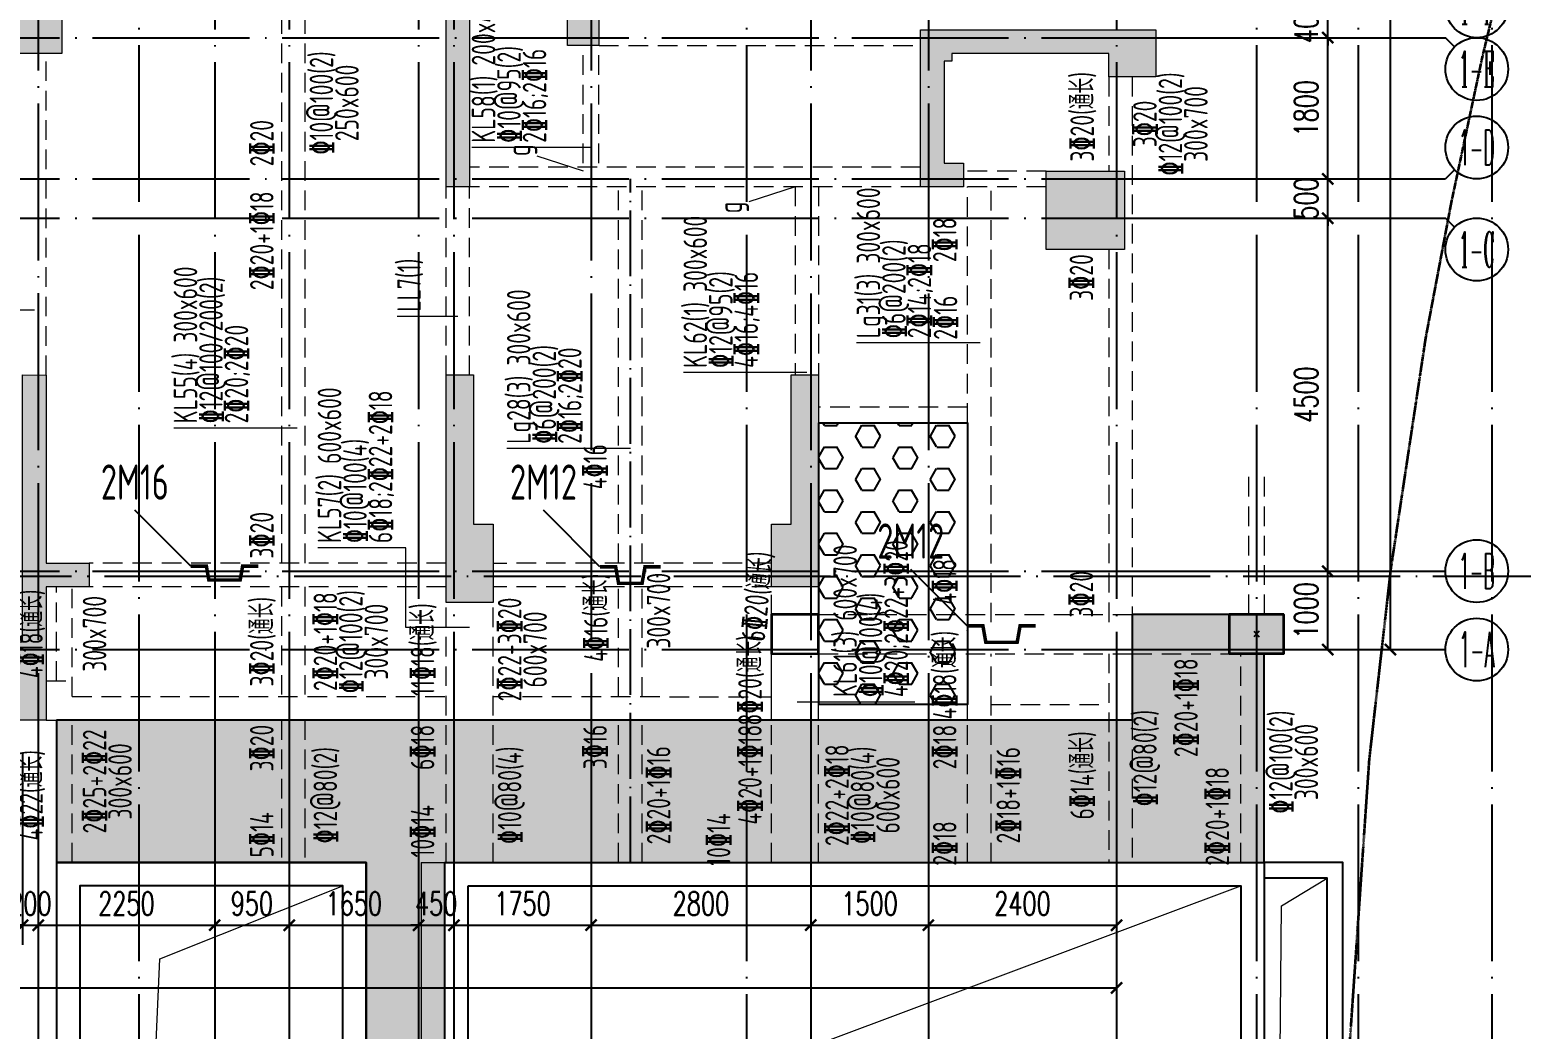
# Model space of a CAD drawing. Header units: millimetres. Extents: x 1089227 to 13101469, y 618865 to 10240562.
# Drawn here: x 3881535 to 3900551, y 4916136 to 4928875 of the extents above; entities that cross this region are included whole.
import ezdxf
from ezdxf.enums import TextEntityAlignment as Align

# ---------------------------------------------------------------- set-up
doc = ezdxf.new("R2010")
doc.units = ezdxf.units.MM
doc.header["$LTSCALE"] = 1000
doc.header["$PDMODE"] = 3
doc.header["$PDSIZE"] = 200
for name, pattern in [('A09-G-CTRL-用地红线+建筑退线_设计区$0$Controlline1', [12.8, 8, -1.6, 1.6, -1.6]), ('DOTE', [2.42, 2, -0.2, 0.02, -0.2]), ('GB_DASHDOT3', [1.0675, 0.84, -0.105, 0.0175, -0.105]), ('HIDDEN', [0.375, 0.25, -0.125])]:
    doc.linetypes.add(name, pattern=pattern)
doc.layers.get('0').update_dxf_attribs({"linetype": 'CONTINUOUS'})
doc.layers.get('Defpoints').update_dxf_attribs({"linetype": 'CONTINUOUS'})
for name, color, linetype in [('.', 3, 'CONTINUOUS'), ('AXIS', 3, 'CONTINUOUS'), ('AXIS_TEXT', 7, 'CONTINUOUS'), ('BEAM_REIN_LABEL_X', 7, 'CONTINUOUS'), ('BEAM_REIN_X', 1, 'CONTINUOUS'), ('C-H', 8, 'CONTINUOUS'), ('DOTE', 1, 'DOTE'), ('S-GRID-DE', 11, 'GB_DASHDOT3'), ('WALL-POOL', 31, 'CONTINUOUS'), ('单形心', 4, 'CONTINUOUS'), ('降板范围', 7, 'CONTINUOUS')]:
    doc.layers.add(name, color=color, linetype=linetype)
for name, color, linetype, lineweight in [('A09-G-CTRL-用地红线+建筑退线_设计区$0$Z-REDL-CTRL(建筑控制线)', 40, 'CONTINUOUS', 35), ('S-BEAM-DASH', 4, 'HIDDEN', 0), ('S-COLU', 30, 'CONTINUOUS', 0), ('S-HOLE', 11, 'CONTINUOUS', 0), ('S-WALL', 31, 'CONTINUOUS', 0), ('梁原位标注', 7, 'CONTINUOUS', 18), ('梁名称编号', 2, 'CONTINUOUS', 18), ('梁标注引线', 2, 'CONTINUOUS', 18), ('梁集中标注', 2, 'CONTINUOUS', 18)]:
    doc.layers.add(name, color=color, linetype=linetype, lineweight=lineweight)
doc.styles.add('_TCH_AXIS', font='COMPLEX', dxfattribs={"bigfont": 'AllInOneBig.shx'})
doc.styles.add('_TCH_DIM_T3', font='SIMPLEX', dxfattribs={"width": 0.705882, "bigfont": 'AllInOneBig.shx'})
doc.styles.add('COMPLEX', font='COMPLEX', dxfattribs={"bigfont": 'AllInOneBig.shx'})
doc.styles.add('Style 1', font='yjkeng.shx', dxfattribs={"width": 0.7, "height": 300, "bigfont": 'yjkchn.shx'})
doc.styles.add('TSSD_Label', font='Tssdeng.shx', dxfattribs={"width": 0.7, "bigfont": 'hztxt.shx'})
doc.dimstyles.new('_TCH_ARCH&&100', dxfattribs={"dimtxt": 297.5, "dimasz": 100, "dimexe": 250, "dimexo": 300, "dimgap": 126.25, "dimtad": 1, "dimdec": 0, "dimzin": 0, "dimdsep": 46, "dimtxsty": '_TCH_DIM_T3', "dimblk": 'ARCHTICK', "dimcen": 0.09, "dimclrt": 7, "dimazin": 2, "dimtfac": 1, "dimtdec": 0, "dimtix": 1, "dimtmove": 2, "dimatfit": 3, "dimfxl": 0, "dimtolj": 1, "dimtzin": 0, "dimarcsym": 0})

# ---------------------------------------------------------------- blocks, each defined once
blk = doc.blocks.new('0323最综用地红线')
at = {"layer": 'A09-G-CTRL-用地红线+建筑退线_设计区$0$Z-REDL-CTRL(建筑控制线)', "linetype": 'A09-G-CTRL-用地红线+建筑退线_设计区$0$Controlline1', "ltscale": 0.0005, "flags": 128}
blk.add_lwpolyline([(8299567, 3686108), (8326626, 3675265), (8336400, 3687495), (8338983, 3690878), (8341712, 3688883), (8341724, 3688834), (8348492, 3681996), (8336495, 3657264), (8335815, 3655857), (8334921, 3653765), (8334408, 3652495), (8333554, 3650188), (8332762, 3647815), (8332296, 3646270), (8331866, 3644682), (8331460, 3643007), (8331063, 3641145), (8330737, 3639422), (8330293, 3636480), (8330017, 3634043), (8329761, 3630317), (8329732, 3627942), (8329763, 3625708), (8329928, 3622644), (8330113, 3620704), (8330325, 3618642), (8330653, 3615645), (8331572, 3606971), (8333151, 3600656), (8334420, 3595620), (8335099, 3592902), (8332162, 3588340), (8329462, 3587873), (8325135, 3587049), (8322510, 3586515), (8319525, 3585891), (8317926, 3585544), (8316578, 3585249), (8315535, 3585011), (8313300, 3584499), (8310791, 3583894), (8309251, 3583537), (8305740, 3582637), (8303918, 3582156), (8302104, 3581668), (8299703, 3581012), (8297227, 3580315), (8295056, 3579682), (8292998, 3579074), (8290643, 3578358), (8288572, 3577710), (8287591, 3577398), (8286161, 3576940), (8284503, 3576401), (8282624, 3575767), (8281086, 3575247), (8278146, 3574222), (8273894, 3572680), (8272471, 3572149), (8271089, 3571640), (8267888, 3570407), (8264331, 3569000), (8260702, 3567515), (8258549, 3566609), (8254947, 3565066), (8252185, 3563832), (8250834, 3563232), (8249176, 3562470), (8247994, 3561930), (8245505, 3560754), (8242980, 3559544), (8239801, 3558013), (8237959, 3557076), (8235838, 3555996), (8233384, 3554698), (8228450, 3552051), (8226178, 3550787), (8222141, 3548504), (8215629, 3544667), (8213710, 3543497), (8193657, 3531175), (8180322, 3522990), (8166408, 3514440), (8156991, 3508658), (8151138, 3505062), (8142685, 3507267), (8121171, 3545747), (8120724, 3546549), (8120233, 3547383), (8119272, 3548967), (8118108, 3550752), (8117067, 3552244), (8115806, 3553970), (8115672, 3554140), (8146431, 3575790), (8162146, 3587599), (8162295, 3588125), (8199863, 3615253), (8204215, 3618404), (8231584, 3638167), (8260590, 3655826), (8295376, 3680010)], close=True, dxfattribs=at)
blk = doc.blocks.new('_ArchTick')
at = {"color": 0, "linetype": 'ByBlock', "const_width": 0.3}
blk.add_lwpolyline([(-0.71, -0.71), (0.71, 0.71)], dxfattribs=at)
blk = doc.blocks.new('*D294')
at = {"layer": 'AXIS', "color": 0, "lineweight": -2, "transparency": 16777216}
for p, q in [((-7567, 132263), (-5041, 132263)), ((-5291, 95763), (-5291, 132263)), ((-7567, 95763), (-5041, 95763))]:
    blk.add_line(p, q, dxfattribs=at)
at = {"layer": 'Defpoints', "color": 0, "transparency": 16777216}
for p in [(-7867, 132263), (-5291, 132263), (-7867, 95763)]:
    blk.add_point(p, dxfattribs=at)
at = {"layer": 'AXIS', "color": 0, "lineweight": -2, "transparency": 16777216, "xscale": 100, "yscale": 100, "zscale": 100}
for p, rotation in [((-5291, 132263), 90), ((-5291, 95763), 270)]:
    blk.add_blockref('_ArchTick', p, dxfattribs=dict(at, rotation=rotation))
at = {"layer": 'AXIS', "color": 7, "transparency": 16777216, "insert": (-5566, 114013), "char_height": 297.5, "attachment_point": 5, "rotation": 90, "style": '_TCH_DIM_T3'}
blk.add_mtext('\\A1;36500', dxfattribs=at)
blk = doc.blocks.new('*D295')
at = {"layer": 'AXIS', "color": 0, "lineweight": -2, "transparency": 16777216}
for p, q in [((-7567, 96763), (-5841, 96763)), ((-6091, 95763), (-6091, 96763)), ((-7567, 95763), (-5841, 95763))]:
    blk.add_line(p, q, dxfattribs=at)
at = {"layer": 'Defpoints', "color": 0, "transparency": 16777216}
for p in [(-7867, 96763), (-6091, 96763), (-7867, 95763)]:
    blk.add_point(p, dxfattribs=at)
at = {"layer": 'AXIS', "color": 0, "lineweight": -2, "transparency": 16777216, "xscale": 100, "yscale": 100, "zscale": 100}
for p, rotation in [((-6091, 96763), 90), ((-6091, 95763), 270)]:
    blk.add_blockref('_ArchTick', p, dxfattribs=dict(at, rotation=rotation))
at = {"layer": 'AXIS', "color": 7, "transparency": 16777216, "insert": (-6366, 96263), "char_height": 297.5, "attachment_point": 5, "rotation": 90, "style": '_TCH_DIM_T3'}
blk.add_mtext('\\A1;1000', dxfattribs=at)
blk = doc.blocks.new('*D296')
at = {"layer": 'AXIS', "color": 0, "lineweight": -2, "transparency": 16777216}
for p, q in [((-7567, 101263), (-5841, 101263)), ((-6091, 96763), (-6091, 101263)), ((-7567, 96763), (-5841, 96763))]:
    blk.add_line(p, q, dxfattribs=at)
at = {"layer": 'Defpoints', "color": 0, "transparency": 16777216}
for p in [(-7867, 101263), (-6091, 101263), (-7867, 96763)]:
    blk.add_point(p, dxfattribs=at)
at = {"layer": 'AXIS', "color": 0, "lineweight": -2, "transparency": 16777216, "xscale": 100, "yscale": 100, "zscale": 100}
for p, rotation in [((-6091, 101263), 90), ((-6091, 96763), 270)]:
    blk.add_blockref('_ArchTick', p, dxfattribs=dict(at, rotation=rotation))
at = {"layer": 'AXIS', "color": 7, "transparency": 16777216, "insert": (-6366, 99013), "char_height": 297.5, "attachment_point": 5, "rotation": 90, "style": '_TCH_DIM_T3'}
blk.add_mtext('\\A1;4500', dxfattribs=at)
blk = doc.blocks.new('*D297')
at = {"layer": 'AXIS', "color": 0, "lineweight": -2, "transparency": 16777216}
for p, q in [((-7567, 101763), (-5841, 101763)), ((-6091, 101763), (-6091, 101863)), ((-6091, 101263), (-6091, 101763)), ((-7567, 101263), (-5841, 101263)), ((-6091, 101263), (-6091, 101163))]:
    blk.add_line(p, q, dxfattribs=at)
at = {"layer": 'Defpoints', "color": 0, "transparency": 16777216}
for p in [(-7867, 101763), (-6091, 101763), (-7867, 101263)]:
    blk.add_point(p, dxfattribs=at)
at = {"layer": 'AXIS', "color": 0, "lineweight": -2, "transparency": 16777216, "xscale": 100, "yscale": 100, "zscale": 100}
for p, rotation in [((-6091, 101763), 270), ((-6091, 101263), 90)]:
    blk.add_blockref('_ArchTick', p, dxfattribs=dict(at, rotation=rotation))
at = {"layer": 'AXIS', "color": 7, "transparency": 16777216, "insert": (-6366, 101513), "char_height": 297.5, "attachment_point": 5, "rotation": 90, "style": '_TCH_DIM_T3'}
blk.add_mtext('\\A1;500', dxfattribs=at)
blk = doc.blocks.new('*D298')
at = {"layer": 'AXIS', "color": 0, "lineweight": -2, "transparency": 16777216}
for p, q in [((-7567, 103563), (-5841, 103563)), ((-6091, 101763), (-6091, 103563)), ((-7567, 101763), (-5841, 101763))]:
    blk.add_line(p, q, dxfattribs=at)
at = {"layer": 'Defpoints', "color": 0, "transparency": 16777216}
for p in [(-7867, 103563), (-6091, 103563), (-7867, 101763)]:
    blk.add_point(p, dxfattribs=at)
at = {"layer": 'AXIS', "color": 0, "lineweight": -2, "transparency": 16777216, "xscale": 100, "yscale": 100, "zscale": 100}
for p, rotation in [((-6091, 103563), 90), ((-6091, 101763), 270)]:
    blk.add_blockref('_ArchTick', p, dxfattribs=dict(at, rotation=rotation))
at = {"layer": 'AXIS', "color": 7, "transparency": 16777216, "insert": (-6366, 102663), "char_height": 297.5, "attachment_point": 5, "rotation": 90, "style": '_TCH_DIM_T3'}
blk.add_mtext('\\A1;1800', dxfattribs=at)
blk = doc.blocks.new('*D299')
at = {"layer": 'AXIS', "color": 0, "lineweight": -2, "transparency": 16777216}
for p, q in [((-6091, 103963), (-6091, 104063)), ((-7567, 103963), (-5841, 103963)), ((-6091, 103563), (-6091, 103963)), ((-7567, 103563), (-5841, 103563)), ((-6091, 103563), (-6091, 103463))]:
    blk.add_line(p, q, dxfattribs=at)
at = {"layer": 'Defpoints', "color": 0, "transparency": 16777216}
for p in [(-7867, 103963), (-6091, 103963), (-7867, 103563)]:
    blk.add_point(p, dxfattribs=at)
at = {"layer": 'AXIS', "color": 0, "lineweight": -2, "transparency": 16777216, "xscale": 100, "yscale": 100, "zscale": 100}
for p, rotation in [((-6091, 103963), 270), ((-6091, 103563), 90)]:
    blk.add_blockref('_ArchTick', p, dxfattribs=dict(at, rotation=rotation))
at = {"layer": 'AXIS', "color": 7, "transparency": 16777216, "insert": (-6366, 103763), "char_height": 297.5, "attachment_point": 5, "rotation": 90, "style": '_TCH_DIM_T3'}
blk.add_mtext('\\A1;400', dxfattribs=at)
blk = doc.blocks.new('*D339')
at = {"layer": 'AXIS', "color": 0, "lineweight": -2, "transparency": 16777216}
for p, q in [((-39933, 94450), (-39933, 91200)), ((-8783, 94450), (-8783, 91200)), ((-39933, 91450), (-8783, 91450))]:
    blk.add_line(p, q, dxfattribs=at)
at = {"layer": 'Defpoints', "color": 0, "transparency": 16777216}
for p in [(-39933, 94750), (-8783, 94750), (-8783, 91450)]:
    blk.add_point(p, dxfattribs=at)
at = {"layer": 'AXIS', "color": 0, "lineweight": -2, "transparency": 16777216, "xscale": 100, "yscale": 100, "zscale": 100, "rotation": 180}
blk.add_blockref('_ArchTick', (-39933, 91450), dxfattribs=at)
at = {"layer": 'AXIS', "color": 0, "lineweight": -2, "transparency": 16777216, "xscale": 100, "yscale": 100, "zscale": 100}
blk.add_blockref('_ArchTick', (-8783, 91450), dxfattribs=at)
at = {"layer": 'AXIS', "color": 7, "transparency": 16777216, "insert": (-24358, 91725), "char_height": 297.5, "attachment_point": 5, "style": '_TCH_DIM_T3'}
blk.add_mtext('\\A1;31150', dxfattribs=at)
blk = doc.blocks.new('*D347')
at = {"layer": 'AXIS', "color": 0, "lineweight": -2, "transparency": 16777216}
for p, q in [((-22733, 94450), (-22733, 92000)), ((-22533, 94450), (-22533, 92000)), ((-22733, 92250), (-22833, 92250)), ((-22733, 92250), (-22533, 92250)), ((-22533, 92250), (-22433, 92250))]:
    blk.add_line(p, q, dxfattribs=at)
at = {"layer": 'Defpoints', "color": 0, "transparency": 16777216}
for p in [(-22733, 94750), (-22533, 94750), (-22533, 92250)]:
    blk.add_point(p, dxfattribs=at)
at = {"layer": 'AXIS', "color": 0, "lineweight": -2, "transparency": 16777216, "xscale": 100, "yscale": 100, "zscale": 100}
blk.add_blockref('_ArchTick', (-22733, 92250), dxfattribs=at)
at = {"layer": 'AXIS', "color": 0, "lineweight": -2, "transparency": 16777216, "xscale": 100, "yscale": 100, "zscale": 100, "rotation": 180}
blk.add_blockref('_ArchTick', (-22533, 92250), dxfattribs=at)
at = {"layer": 'AXIS', "color": 7, "transparency": 16777216, "insert": (-22633, 92525), "char_height": 297.5, "attachment_point": 5, "style": '_TCH_DIM_T3'}
blk.add_mtext('\\A1;200', dxfattribs=at)
blk = doc.blocks.new('*D348')
at = {"layer": 'AXIS', "color": 0, "lineweight": -2, "transparency": 16777216}
for p, q in [((-22533, 94450), (-22533, 92000)), ((-20283, 94450), (-20283, 92000)), ((-22533, 92250), (-20283, 92250))]:
    blk.add_line(p, q, dxfattribs=at)
at = {"layer": 'Defpoints', "color": 0, "transparency": 16777216}
for p in [(-22533, 94750), (-20283, 94750), (-20283, 92250)]:
    blk.add_point(p, dxfattribs=at)
at = {"layer": 'AXIS', "color": 0, "lineweight": -2, "transparency": 16777216, "xscale": 100, "yscale": 100, "zscale": 100, "rotation": 180}
blk.add_blockref('_ArchTick', (-22533, 92250), dxfattribs=at)
at = {"layer": 'AXIS', "color": 0, "lineweight": -2, "transparency": 16777216, "xscale": 100, "yscale": 100, "zscale": 100}
blk.add_blockref('_ArchTick', (-20283, 92250), dxfattribs=at)
at = {"layer": 'AXIS', "color": 7, "transparency": 16777216, "insert": (-21408, 92525), "char_height": 297.5, "attachment_point": 5, "style": '_TCH_DIM_T3'}
blk.add_mtext('\\A1;2250', dxfattribs=at)
blk = doc.blocks.new('*D349')
at = {"layer": 'AXIS', "color": 0, "lineweight": -2, "transparency": 16777216}
for p, q in [((-20283, 94450), (-20283, 92000)), ((-19333, 94450), (-19333, 92000)), ((-20283, 92250), (-19333, 92250))]:
    blk.add_line(p, q, dxfattribs=at)
at = {"layer": 'Defpoints', "color": 0, "transparency": 16777216}
for p in [(-20283, 94750), (-19333, 94750), (-19333, 92250)]:
    blk.add_point(p, dxfattribs=at)
at = {"layer": 'AXIS', "color": 0, "lineweight": -2, "transparency": 16777216, "xscale": 100, "yscale": 100, "zscale": 100, "rotation": 180}
blk.add_blockref('_ArchTick', (-20283, 92250), dxfattribs=at)
at = {"layer": 'AXIS', "color": 0, "lineweight": -2, "transparency": 16777216, "xscale": 100, "yscale": 100, "zscale": 100}
blk.add_blockref('_ArchTick', (-19333, 92250), dxfattribs=at)
at = {"layer": 'AXIS', "color": 7, "transparency": 16777216, "insert": (-19808, 92525), "char_height": 297.5, "attachment_point": 5, "style": '_TCH_DIM_T3'}
blk.add_mtext('\\A1;950', dxfattribs=at)
blk = doc.blocks.new('*D350')
at = {"layer": 'AXIS', "color": 0, "lineweight": -2, "transparency": 16777216}
for p, q in [((-19333, 94450), (-19333, 92000)), ((-17683, 94450), (-17683, 92000)), ((-19333, 92250), (-17683, 92250))]:
    blk.add_line(p, q, dxfattribs=at)
at = {"layer": 'Defpoints', "color": 0, "transparency": 16777216}
for p in [(-19333, 94750), (-17683, 94750), (-17683, 92250)]:
    blk.add_point(p, dxfattribs=at)
at = {"layer": 'AXIS', "color": 0, "lineweight": -2, "transparency": 16777216, "xscale": 100, "yscale": 100, "zscale": 100, "rotation": 180}
blk.add_blockref('_ArchTick', (-19333, 92250), dxfattribs=at)
at = {"layer": 'AXIS', "color": 0, "lineweight": -2, "transparency": 16777216, "xscale": 100, "yscale": 100, "zscale": 100}
blk.add_blockref('_ArchTick', (-17683, 92250), dxfattribs=at)
at = {"layer": 'AXIS', "color": 7, "transparency": 16777216, "insert": (-18508, 92525), "char_height": 297.5, "attachment_point": 5, "style": '_TCH_DIM_T3'}
blk.add_mtext('\\A1;1650', dxfattribs=at)
blk = doc.blocks.new('*D351')
at = {"layer": 'AXIS', "color": 0, "lineweight": -2, "transparency": 16777216}
for p, q in [((-17683, 94450), (-17683, 92000)), ((-17233, 94450), (-17233, 92000)), ((-17683, 92250), (-17783, 92250)), ((-17683, 92250), (-17233, 92250)), ((-17233, 92250), (-17133, 92250))]:
    blk.add_line(p, q, dxfattribs=at)
at = {"layer": 'Defpoints', "color": 0, "transparency": 16777216}
for p in [(-17683, 94750), (-17233, 94750), (-17233, 92250)]:
    blk.add_point(p, dxfattribs=at)
at = {"layer": 'AXIS', "color": 0, "lineweight": -2, "transparency": 16777216, "xscale": 100, "yscale": 100, "zscale": 100}
blk.add_blockref('_ArchTick', (-17683, 92250), dxfattribs=at)
at = {"layer": 'AXIS', "color": 0, "lineweight": -2, "transparency": 16777216, "xscale": 100, "yscale": 100, "zscale": 100, "rotation": 180}
blk.add_blockref('_ArchTick', (-17233, 92250), dxfattribs=at)
at = {"layer": 'AXIS', "color": 7, "transparency": 16777216, "insert": (-17458, 92525), "char_height": 297.5, "attachment_point": 5, "style": '_TCH_DIM_T3'}
blk.add_mtext('\\A1;450', dxfattribs=at)
blk = doc.blocks.new('*D352')
at = {"layer": 'AXIS', "color": 0, "lineweight": -2, "transparency": 16777216}
for p, q in [((-17233, 94450), (-17233, 92000)), ((-15483, 94450), (-15483, 92000)), ((-17233, 92250), (-15483, 92250))]:
    blk.add_line(p, q, dxfattribs=at)
at = {"layer": 'Defpoints', "color": 0, "transparency": 16777216}
for p in [(-17233, 94750), (-15483, 94750), (-15483, 92250)]:
    blk.add_point(p, dxfattribs=at)
at = {"layer": 'AXIS', "color": 0, "lineweight": -2, "transparency": 16777216, "xscale": 100, "yscale": 100, "zscale": 100, "rotation": 180}
blk.add_blockref('_ArchTick', (-17233, 92250), dxfattribs=at)
at = {"layer": 'AXIS', "color": 0, "lineweight": -2, "transparency": 16777216, "xscale": 100, "yscale": 100, "zscale": 100}
blk.add_blockref('_ArchTick', (-15483, 92250), dxfattribs=at)
at = {"layer": 'AXIS', "color": 7, "transparency": 16777216, "insert": (-16358, 92525), "char_height": 297.5, "attachment_point": 5, "style": '_TCH_DIM_T3'}
blk.add_mtext('\\A1;1750', dxfattribs=at)
blk = doc.blocks.new('*D353')
at = {"layer": 'AXIS', "color": 0, "lineweight": -2, "transparency": 16777216}
for p, q in [((-15483, 94450), (-15483, 92000)), ((-12683, 94450), (-12683, 92000)), ((-15483, 92250), (-12683, 92250))]:
    blk.add_line(p, q, dxfattribs=at)
at = {"layer": 'Defpoints', "color": 0, "transparency": 16777216}
for p in [(-15483, 94750), (-12683, 94750), (-12683, 92250)]:
    blk.add_point(p, dxfattribs=at)
at = {"layer": 'AXIS', "color": 0, "lineweight": -2, "transparency": 16777216, "xscale": 100, "yscale": 100, "zscale": 100, "rotation": 180}
blk.add_blockref('_ArchTick', (-15483, 92250), dxfattribs=at)
at = {"layer": 'AXIS', "color": 0, "lineweight": -2, "transparency": 16777216, "xscale": 100, "yscale": 100, "zscale": 100}
blk.add_blockref('_ArchTick', (-12683, 92250), dxfattribs=at)
at = {"layer": 'AXIS', "color": 7, "transparency": 16777216, "insert": (-14083, 92525), "char_height": 297.5, "attachment_point": 5, "style": '_TCH_DIM_T3'}
blk.add_mtext('\\A1;2800', dxfattribs=at)
blk = doc.blocks.new('*D354')
at = {"layer": 'AXIS', "color": 0, "lineweight": -2, "transparency": 16777216}
for p, q in [((-12683, 94450), (-12683, 92000)), ((-11183, 94450), (-11183, 92000)), ((-12683, 92250), (-11183, 92250))]:
    blk.add_line(p, q, dxfattribs=at)
at = {"layer": 'Defpoints', "color": 0, "transparency": 16777216}
for p in [(-12683, 94750), (-11183, 94750), (-11183, 92250)]:
    blk.add_point(p, dxfattribs=at)
at = {"layer": 'AXIS', "color": 0, "lineweight": -2, "transparency": 16777216, "xscale": 100, "yscale": 100, "zscale": 100, "rotation": 180}
blk.add_blockref('_ArchTick', (-12683, 92250), dxfattribs=at)
at = {"layer": 'AXIS', "color": 0, "lineweight": -2, "transparency": 16777216, "xscale": 100, "yscale": 100, "zscale": 100}
blk.add_blockref('_ArchTick', (-11183, 92250), dxfattribs=at)
at = {"layer": 'AXIS', "color": 7, "transparency": 16777216, "insert": (-11933, 92525), "char_height": 297.5, "attachment_point": 5, "style": '_TCH_DIM_T3'}
blk.add_mtext('\\A1;1500', dxfattribs=at)
blk = doc.blocks.new('*D355')
at = {"layer": 'AXIS', "color": 0, "lineweight": -2, "transparency": 16777216}
for p, q in [((-11183, 94450), (-11183, 92000)), ((-8783, 94450), (-8783, 92000)), ((-11183, 92250), (-8783, 92250))]:
    blk.add_line(p, q, dxfattribs=at)
at = {"layer": 'Defpoints', "color": 0, "transparency": 16777216}
for p in [(-11183, 94750), (-8783, 94750), (-8783, 92250)]:
    blk.add_point(p, dxfattribs=at)
at = {"layer": 'AXIS', "color": 0, "lineweight": -2, "transparency": 16777216, "xscale": 100, "yscale": 100, "zscale": 100, "rotation": 180}
blk.add_blockref('_ArchTick', (-11183, 92250), dxfattribs=at)
at = {"layer": 'AXIS', "color": 0, "lineweight": -2, "transparency": 16777216, "xscale": 100, "yscale": 100, "zscale": 100}
blk.add_blockref('_ArchTick', (-8783, 92250), dxfattribs=at)
at = {"layer": 'AXIS', "color": 7, "transparency": 16777216, "insert": (-9983, 92525), "char_height": 297.5, "attachment_point": 5, "style": '_TCH_DIM_T3'}
blk.add_mtext('\\A1;2400', dxfattribs=at)
blk = doc.blocks.new('_AXISO')
blk.add_circle((0, 0), 0.5)
at = {"layer": 'AXIS_TEXT', "style": 'COMPLEX', "width": 1.041667}
blk.add_attdef('A', text='', height=0.56, dxfattribs=at).set_placement((-0.25, -0.28), (0.25, -0.28), align=Align.FIT)
blk = doc.blocks.new('裙房轴网260428')
at = {"layer": 'DOTE', "color": 16, "linetype": 'DOTE'}
for p, q in [((-21250, 137349.7), (-21250, 29473.4)), ((-13500, 137349.7), (-13500, 33397.2)), ((-7000, 137349.7), (-7000, 37155.2)), ((-5701, 137349.7), (-5701, 38193.2)), ((-4000, 137349.7), (-4000, 38193.2)), ((-72509.1, 96700), (-1866, 96700))]:
    blk.add_line(p, q, dxfattribs=at)
blk = doc.blocks.new('QZ-TL-0808')
at = {"layer": 'C-H'}
for points in [[(17700, 8300), (17450, 8300), (17450, 10300), (17100, 10300), (17100, 7600), (17700, 7600)], [(22600, 8700), (24550, 8700), (24550, 7700), (24150, 7700), (24150, 8400), (22900, 8400), (22900, 5900), (22600, 5900)], [(29200, 6200), (29200, 5900), (28650, 5900), (28650, 7900), (31650, 7900), (31650, 7300), (31050, 7300), (31050, 7600), (29050, 7600), (29050, 7500), (28950, 7500), (28950, 6200)], [(30250, 6100), (31250, 6100), (31250, 5100), (30250, 5100)], [(17200, 3500), (17500, 3498), (17500, 1100), (18050, 1100), (18050, 800), (17500, 800), (17500, -900), (16900, -900), (16900, 100), (17200, 100)], [(22600, 3500), (22950, 3500), (22950, 1600), (23200, 1600), (23200, 600), (22600, 599)], [(26750, 800), (26750, 1600), (27000, 1600), (27000, 3500), (27350, 3500), (27350, 800)]]:
    blk.add_hatch(color=256, dxfattribs=at).paths.add_polyline_path(points)
at = {"layer": 'S-WALL'}
for points in [[(17100, 10300), (17450, 10300), (17450, 8300), (17700, 8300), (17700, 7600), (17100, 7600), (17100, 10300)], [(22600, 8700), (24550, 8700), (24550, 7700), (24150, 7700), (24150, 8400), (22900, 8400), (22900, 5900), (22600, 5900), (22600, 8700)], [(29200, 6200), (29200, 5900), (28650, 5900), (28650, 7900), (31650, 7900), (31650, 7300), (31050, 7300), (31050, 7600), (29050, 7600), (29050, 7500), (28950, 7500), (28950, 6200), (29200, 6200)], [(17200, 3500), (17500, 3498), (17500, 1100), (18050, 1100), (18050, 800), (17500, 800), (17500, -900), (16900, -900), (16900, 100), (17200, 100), (17200, 3500)], [(22600, 3500), (22950, 3500), (22950, 1600), (23200, 1600), (23200, 600), (22600, 599), (22600, 3500)], [(26750, 800), (26750, 1600), (27000, 1600), (27000, 3500), (27350, 3500), (27350, 800), (26750, 800), (26750, 1600)]]:
    blk.add_lwpolyline(points, dxfattribs=at)
blk.add_lwpolyline([(30250, 6100), (31250, 6100), (31250, 5100), (30250, 5100)], close=True, dxfattribs=at)
blk = doc.blocks.new('BANWANG_XINGXIN')
at = {"color": 0}
for points in [[(0.71, 0.71), (-0.71, -0.71)], [(-0.71, 0.71), (0.71, -0.71)]]:
    blk.add_lwpolyline(points, dxfattribs=at)
blk = doc.blocks.new('1F柱网-0808')
at = {"layer": 'S-COLU', "lineweight": 35}
for points in [[(172231, 148905), (171630, 148904), (171630, 148404), (172231, 148405)], [(178164, 148905), (177464, 148905), (177464, 148405), (178164, 148405)]]:
    blk.add_lwpolyline(points, close=True, dxfattribs=at)
blk.add_blockref('QZ-TL-0808', (144880, 148457))
at = {"layer": '单形心', "xscale": 50, "yscale": 50, "zscale": 50}
blk.add_blockref('BANWANG_XINGXIN', (177814, 148655), dxfattribs=at)
blk = doc.blocks.new('2FJGBZ')
at = {"layer": '.'}
h = blk.add_hatch(dxfattribs=at)
h.set_pattern_fill('HEX', color=256, scale=50, style=0)
h.set_pattern_definition([(0, (-7272583.12, -5076572.44), (0, 274.963), [158.75, -317.5]), (120, (-7272583.12, -5076572.44), (-238.124943, -137.4815), [158.75, -317.5]), (60, (-7272424.37, -5076572.44), (-238.124943, 137.4815), [158.75, -317.5])])
h.paths.add_polyline_path([(172232, 151348), (174130, 151348), (174130, 147757), (172232, 147757)])
h = blk.add_hatch(dxfattribs=at)
h.set_pattern_fill('CROSS', color=256, scale=50, style=0)
h.set_pattern_definition([(0, (-7272583.12, -5076572.44), (317.5, 317.5), [158.75, -476.25]), (90, (-7272503.75, -5076651.8), (-317.5, 317.5), [158.75, -476.25])])
h.paths.add_polyline_path([(162513, 147557), (162513, 145743), (166463, 145743), (166463, 120293), (165663, 120293), (165663, 111793), (166463, 111793), (166463, 110560), (165163, 108160), (165163, 103543), (166163, 103543), (166163, 107907), (167963, 111230), (167963, 120293), (167463, 120293), (167463, 145743), (177913, 145743), (177913, 148404), (178164, 148404), (178164, 148905), (177464, 148905), (177218, 148904), (176230, 148904), (176230, 147557)])
at = {"layer": 'S-BEAM-DASH'}
for p, q in [((165381, 156557), (165381, 149557)), ((165681, 156557), (165681, 149557)), ((169230, 154657), (169230, 156157)), ((169430, 154657), (169430, 156157)), ((169431, 156157), (173531, 156157)), ((162380, 151955), (162380, 156057)), ((175930, 155757), (175930, 154557)), ((175930, 155757), (175930, 154557)), ((176230, 155757), (176230, 148804)), ((173531, 154607), (167782, 154607)), ((175131, 154557), (174080, 154557)), ((167481, 151957), (167481, 154357)), ((167781, 151957), (167781, 154357)), ((173531, 154357), (167782, 154357)), ((169680, 149557), (169680, 154357)), ((169980, 149557), (169980, 154357)), ((171931, 154357), (171931, 151957)), ((172231, 154357), (172231, 151957)), ((175131, 154357), (174031, 154357)), ((174130, 151348), (174130, 154357)), ((174430, 148804), (174430, 154357)), ((175930, 153558), (175930, 148804)), ((174130, 151548), (172232, 151548)), ((167481, 149557), (162930, 149557)), ((171630, 149557), (168080, 149556)), ((162513, 148058), (162513, 149257)), ((162713, 147858), (162713, 149257)), ((167481, 149257), (162930, 149257)), ((165381, 149257), (165381, 147857)), ((165681, 149257), (165681, 147857)), ((171630, 149257), (168080, 149256)), ((169680, 147856), (169680, 149257)), ((169980, 147856), (169980, 149257)), ((171630, 148904), (171630, 149258)), ((172230, 148904), (172230, 149258)), ((167480, 145743), (167480, 149057)), ((168080, 145743), (168080, 149059)), ((172230, 148904), (177464, 148904)), ((172231, 148404), (176230, 148404)), ((174430, 145743), (174430, 148404)), ((175930, 148404), (175930, 145743)), ((176230, 148404), (177463, 148404)), ((177613, 145743), (177613, 148404)), ((162381, 148058), (162713, 148058)), ((162713, 147858), (167481, 147857)), ((168081, 147857), (171630, 147856)), ((174430, 147757), (175930, 147757)), ((176230, 147757), (176230, 147757)), ((162713, 145743), (162713, 147558)), ((165381, 147557), (165381, 145743)), ((165681, 147557), (165681, 145743)), ((169680, 145743), (169680, 147557)), ((169980, 145743), (169980, 147557)), ((171630, 145743), (171630, 147557)), ((172230, 145743), (172230, 147556)), ((174130, 145743), (174130, 147557)), ((176230, 147557), (176230, 145743))]:
    blk.add_line(p, q, dxfattribs=at)
at = {"layer": 'S-BEAM-DASH', "linetype": 'Continuous'}
for p, q in [((174130, 151348), (172232, 151348)), ((174130, 147557), (174130, 151348)), ((176230, 148904), (177463, 148904)), ((176230, 148804), (176230, 147557)), ((171630, 147557), (171630, 148404)), ((172230, 147556), (172230, 148404)), ((177913, 145743), (177913, 148404)), ((172230, 147757), (174130, 147757)), ((162380, 147558), (167480, 147557)), ((162513, 145743), (162513, 147558)), ((167480, 147557), (168080, 147557)), ((168080, 147557), (172230, 147556)), ((172230, 147557), (176230, 147557)), ((167163, 145743), (167463, 145743))]:
    blk.add_line(p, q, dxfattribs=at)
blk.add_lwpolyline([(167163, 145743), (167163, 110383), (165863, 107983), (165863, 103543)], dxfattribs=at)
at = {"layer": 'S-GRID-DE'}
blk.add_line((169830, 145743), (169830, 154457), dxfattribs=at)
at = {"layer": 'S-HOLE'}
for points in [[(177913, 120969), (178134, 145188), (178713, 145543)], [(162813, 121393), (163831, 144516), (166163, 145443)], [(167763, 120593), (170213, 142676), (177613, 145443)]]:
    blk.add_lwpolyline(points, dxfattribs=at)
at = {"layer": 'WALL-POOL'}
for points in [[(166463, 120293), (166463, 145743), (162513, 145743), (162513, 121393, 0.414214), (163313, 120593), (163763, 120593), (163763, 120293), (166463, 120293)], [(167463, 145743), (177913, 145743), (177913, 120729, -0.14225), (176413, 120293), (167463, 120293), (167463, 145743)], [(177913, 120729), (177913, 120729, 0.256831), (179213, 123093), (179213, 127543), (178915, 127543), (178913, 145743), (177913, 145743)], [(177913, 120969, 0.243658), (179013, 123093), (179013, 127343), (178715, 127343), (178713, 145543), (177913, 145543)]]:
    blk.add_lwpolyline(points, format="xyb", dxfattribs=at)
for points in [[(166163, 120593), (166163, 145443), (162813, 145443), (162813, 121393, 0.414214), (163313, 120893), (164063, 120893), (164063, 120593)], [(167763, 145443), (177613, 145443), (177613, 120900, -0.125781), (176413, 120593), (167763, 120593)]]:
    blk.add_lwpolyline(points, format="xyb", close=True, dxfattribs=at)
at = {"layer": '降板范围'}
blk.add_lwpolyline([(172232, 151348), (174130, 151348), (174130, 147757), (172232, 147757)], close=True, dxfattribs=at)
for points in [[(162513, 147557), (162513, 145743), (166463, 145743), (166463, 120293), (165663, 120293)], [(167463, 120293), (167463, 145743), (177913, 145743), (177913, 148404), (178164, 148404), (178164, 148905), (177464, 148905), (177218, 148904), (176230, 148904), (176230, 147557), (162513, 147557)]]:
    blk.add_lwpolyline(points, dxfattribs=at)
blk.add_blockref('1F柱网-0808', (0, 0))
blk = doc.blocks.new('塔楼轴网260428')
at = {"layer": 'AXIS'}
for p, q in [((-7867.2, 103563.5), (-4590.7, 103563.5)), ((-4473.5, 103446.3), (-4590.7, 103563.5)), ((-7867.2, 101763.5), (-4590.7, 101763.5)), ((-4473.5, 101880.6), (-4590.7, 101763.5)), ((-7867.2, 101263.5), (-4590.7, 101263.5)), ((-4473.5, 101146.3), (-4590.7, 101263.5)), ((-7867.2, 96763.5), (-4590.7, 96763.5)), ((-7867.2, 95763.5), (-4590.7, 95763.5)), ((-22532.7, 92559.7), (-22532.7, 90649.3)), ((-20282.7, 92559.7), (-20282.7, 90649.3)), ((-19332.7, 92559.7), (-19332.7, 90649.3)), ((-17682.7, 92559.7), (-17682.7, 90649.3)), ((-17232.7, 92559.7), (-17232.7, 90649.3)), ((-15482.7, 92559.7), (-15482.7, 90649.3)), ((-12682.7, 92559.7), (-12682.7, 90649.3)), ((-11182.7, 92559.7), (-11182.7, 90649.3)), ((-8782.7, 92559.7), (-8782.7, 90649.3))]:
    blk.add_line(p, q, dxfattribs=at)
at = {"layer": 'DOTE', "color": 14}
for p, q in [((-20282.7, 137129.4), (-20282.7, 92559.7)), ((-19332.7, 137129.4), (-19332.7, 92559.7)), ((-17682.7, 137129.4), (-17682.7, 92559.7)), ((-17232.7, 137129.4), (-17232.7, 92559.7)), ((-8782.7, 137129.4), (-8782.7, 92559.7)), ((-22532.7, 107564.6), (-22532.7, 92559.7)), ((-15482.7, 107563.5), (-15482.7, 92559.7)), ((-12682.7, 107563.5), (-12682.7, 92559.7)), ((-11182.7, 107563.5), (-11182.7, 92559.7)), ((-41200.7, 103563.5), (-7867.2, 103563.5)), ((-41200.7, 101763.5), (-7867.2, 101763.5)), ((-41200.7, 101263.5), (-7867.2, 101263.5)), ((-41200.7, 96763.5), (-7867.2, 96763.5)), ((-41200.7, 95763.5), (-7867.2, 95763.5))]:
    blk.add_line(p, q, dxfattribs=at)
at = {"layer": 'AXIS'}
ref = blk.add_blockref('_AXISO', (-4190.7, 103963.5), dxfattribs=dict(at, xscale=800, yscale=800, zscale=800))
ref.add_attrib('A', '1-F', dxfattribs={"layer": 'AXIS_TEXT', "height": 452.55, "style": '_TCH_AXIS', "width": 0.368421}).set_placement((-4416.9, 103737.2), (-3964.4, 103737.2), align=Align.FIT)
ref = blk.add_blockref('_AXISO', (-4190.7, 103163.5), dxfattribs=dict(at, xscale=800, yscale=800, zscale=800))
ref.add_attrib('A', '1-E', dxfattribs={"layer": 'AXIS_TEXT', "height": 452.55, "style": '_TCH_AXIS', "width": 0.368421}).set_placement((-4416.9, 102937.2), (-3964.4, 102937.2), align=Align.FIT)
ref = blk.add_blockref('_AXISO', (-4190.7, 102163.5), dxfattribs=dict(at, xscale=800, yscale=800, zscale=800))
ref.add_attrib('A', '1-D', dxfattribs={"layer": 'AXIS_TEXT', "height": 452.55, "style": '_TCH_AXIS', "width": 0.362069}).set_placement((-4416.9, 101937.2), (-3964.4, 101937.2), align=Align.FIT)
ref = blk.add_blockref('_AXISO', (-4190.7, 100863.5), dxfattribs=dict(at, xscale=800, yscale=800, zscale=800))
ref.add_attrib('A', '1-C', dxfattribs={"layer": 'AXIS_TEXT', "height": 452.55, "style": '_TCH_AXIS', "width": 0.375}).set_placement((-4416.9, 100637.2), (-3964.4, 100637.2), align=Align.FIT)
ref = blk.add_blockref('_AXISO', (-4190.7, 96763.5), dxfattribs=dict(at, xscale=800, yscale=800, zscale=800))
ref.add_attrib('A', '1-B', dxfattribs={"layer": 'AXIS_TEXT', "height": 452.55, "style": '_TCH_AXIS', "width": 0.362069}).set_placement((-4416.9, 96537.2), (-3964.4, 96537.2), align=Align.FIT)
ref = blk.add_blockref('_AXISO', (-4190.7, 95763.5), dxfattribs=dict(at, xscale=800, yscale=800, zscale=800))
ref.add_attrib('A', '1-A', dxfattribs={"layer": 'AXIS_TEXT', "height": 452.55, "style": '_TCH_AXIS', "width": 0.355932}).set_placement((-4416.9, 95537.2), (-3964.4, 95537.2), align=Align.FIT)
for p1, p2, distance, picture, middle in [((-7867.2, 95763.5), (-7867.2, 132263.5), -2576.5, '*D294', (-5565.7, 114013.5)), ((-7867.2, 103563.5), (-7867.2, 103963.5), -1776.5, '*D299', (-6365.7, 103763.5)), ((-7867.2, 101763.5), (-7867.2, 103563.5), -1776.5, '*D298', (-6365.7, 102663.5)), ((-7867.2, 101263.5), (-7867.2, 101763.5), -1776.5, '*D297', (-6365.7, 101513.5)), ((-7867.2, 96763.5), (-7867.2, 101263.5), -1776.5, '*D296', (-6365.7, 99013.5)), ((-7867.2, 95763.5), (-7867.2, 96763.5), -1776.5, '*D295', (-6365.7, 96263.5)), ((-39932.7, 94749.6), (-8782.7, 94749.6), -3300, '*D339', (-24357.7, 91724.6)), ((-22732.7, 94749.6), (-22532.7, 94749.6), -2500, '*D347', (-22632.7, 92524.6)), ((-22532.7, 94749.6), (-20282.7, 94749.6), -2500, '*D348', (-21407.7, 92524.6)), ((-20282.7, 94749.6), (-19332.7, 94749.6), -2500, '*D349', (-19807.7, 92524.6)), ((-19332.7, 94749.6), (-17682.7, 94749.6), -2500, '*D350', (-18507.7, 92524.6)), ((-17682.7, 94749.6), (-17232.7, 94749.6), -2500, '*D351', (-17457.7, 92524.6)), ((-17232.7, 94749.6), (-15482.7, 94749.6), -2500, '*D352', (-16357.7, 92524.6)), ((-15482.7, 94749.6), (-12682.7, 94749.6), -2500, '*D353', (-14082.7, 92524.6)), ((-12682.7, 94749.6), (-11182.7, 94749.6), -2500, '*D354', (-11932.7, 92524.6)), ((-11182.7, 94749.6), (-8782.7, 94749.6), -2500, '*D355', (-9982.7, 92524.6))]:
    dim = blk.add_aligned_dim(p1=p1, p2=p2, distance=distance, dimstyle='_TCH_ARCH&&100', dxfattribs=at)
    dim.commit()
    dim.dimension.update_dxf_attribs({"geometry": picture, "text_midpoint": middle})
blk = doc.blocks.new('04地块地下轴网260428')
for name in ['裙房轴网260428', '塔楼轴网260428']:
    blk.add_blockref(name, (0, 0))

msp = doc.modelspace()

# ---------------------------------------------------------------- linework, layer by layer
at = {"layer": 'BEAM_REIN_LABEL_X', "color": 7}
for p, q in [((3883586.776, 4922037.824), (3882874.276, 4922750.324)), ((3888805.02, 4922030.324), (3888085.02, 4922750.324)), ((3893487.71, 4921277.934), (3892767.71, 4921997.934))]:
    msp.add_line(p, q, dxfattribs=at)
at = {"layer": 'BEAM_REIN_X', "const_width": 45}
for points in [[(3883586.776, 4922037.824), (3883786.776, 4922037.824), (3883817.633, 4921862.824), (3884217.633, 4921862.824), (3884248.491, 4922037.824), (3884448.491, 4922037.824)], [(3888805.02, 4922030.324), (3889005.02, 4922030.324), (3889042.049, 4921820.324), (3889342.049, 4921820.324), (3889379.077, 4922030.324), (3889579.077, 4922030.324)], [(3893487.71, 4921277.934), (3893687.71, 4921277.934), (3893724.738, 4921067.934), (3894124.738, 4921067.934), (3894161.767, 4921277.934), (3894361.767, 4921277.934)]]:
    msp.add_lwpolyline(points, dxfattribs=at)
at = {"layer": 'S-BEAM-DASH'}
for p, q in [((3897075.334, 4923175.287), (3897075.334, 4921422.934)), ((3897275.334, 4923175.287), (3897275.334, 4921422.934))]:
    msp.add_line(p, q, dxfattribs=at)
at = {"layer": '梁原位标注', "lineweight": 18}
for p, q in [((3888593.26, 4927075.325), (3888005.064, 4927266.442)), ((3891293.218, 4926875.325), (3890705.022, 4926684.209))]:
    msp.add_line(p, q, dxfattribs=at)
at = {"layer": '梁标注引线', "color": 6, "lineweight": 18}
for p, q in [((3888693.26, 4927375.325), (3887170.183, 4927375.325)), ((3881593.218, 4925303.312), (3880820.141, 4925303.312)), ((3886993.218, 4925221.094), (3886220.141, 4925221.094)), ((3891443.218, 4924505.325), (3889870.141, 4924505.325)), ((3884943.218, 4923798.182), (3883370.141, 4923798.182)), ((3891317.388, 4920308.975), (3892820.971, 4920308.975))]:
    msp.add_line(p, q, dxfattribs=at)
at = {"layer": '梁标注引线', "color": 3, "lineweight": 18}
for p, q in [((3893650.959, 4924883.757), (3892077.882, 4924883.757)), ((3889192.634, 4923537.95), (3887619.557, 4923537.95))]:
    msp.add_line(p, q, dxfattribs=at)
at = {"layer": '梁标注引线', "color": 6, "lineweight": 18}
msp.add_lwpolyline([(3887143.218, 4921255.876), (3886329.694, 4921255.876), (3886329.694, 4922272.299), (3885206.617, 4922272.299)], dxfattribs=at)

# ---------------------------------------------------------------- block references
for name, p in [('2FJGBZ', (3719362.209, 4772518.421)), ('0323最综用地红线', (-4431405.957, 1285525.343)), ('04地块地下轴网260428', (3904175.334, 4825211.796))]:
    msp.add_blockref(name, p)

# ---------------------------------------------------------------- texts
at = {"layer": 'BEAM_REIN_LABEL_X', "color": 7, "style": 'TSSD_Label', "width": 0.7}
for s, p in [('2M16', (3882874.276, 4922750.324)), ('2M12', (3888085.02, 4922750.324)), ('2M12', (3892767.71, 4921997.934))]:
    msp.add_text(s, height=450, dxfattribs=at).set_placement(p, align=Align.BOTTOM_CENTER)
at = {"layer": '梁原位标注', "style": 'Style 1', "width": 0.7}
for s, p in [('%%13210@100(2)', (3885103.218, 4927943.159)), ('250x600', (3885428.218, 4927943.159)), ('%%13212@100(2)', (3895928.218, 4927675.325)), ('300x700', (3896253.218, 4927675.325)), ('3%%13320', (3895603.218, 4927675.325)), ('300x700', (3889402.634, 4921470.529)), ('300x700', (3882210.959, 4921176.014)), ('2%%13320+1%%13318', (3885153.218, 4921076.014)), ('%%13212@100(2)', (3885478.218, 4921076.014)), ('300x700', (3885803.218, 4921076.014)), ('2%%13322+3%%13320', (3887503.218, 4920976.014)), ('600x700', (3887828.218, 4920976.014)), ('%%13212@80(2)', (3895603.218, 4919591.376)), ('%%13212@100(2)', (3897335.783, 4919541.363)), ('2%%13325+2%%13322', (3882210.959, 4919294.613)), ('300x600', (3897660.783, 4919541.336)), ('300x600', (3882535.959, 4919294.613)), ('%%13212@80(2)', (3885153.218, 4919118.26)), ('%%13210@80(4)', (3887503.218, 4919118.26)), ('2%%13320+1%%13316', (3889402.634, 4919118.26)), ('2%%13322+2%%13318', (3891677.388, 4919118.26)), ('%%13210@80(4)', (3892002.388, 4919118.26)), ('2%%13318+1%%13316', (3893860.959, 4919118.26)), ('600x600', (3892327.388, 4919118.26))]:
    msp.add_text(s, height=300, rotation=90, dxfattribs=at).set_placement(p, align=Align.TOP_CENTER)
for s, rotation, p in [('3%%13320(通长)', 90, (3895193.218, 4927767.325)), ('2%%13316', 90, (3893450.959, 4925205.907)), ('6%%13320(通长)', 84.4814965, (3891049.74, 4921628.652)), ('4%%13316(通长)', 90, (3888992.634, 4921380.893)), ('4%%13318(通长)', 90, (3881790.959, 4921176.014)), ('3%%13320(通长)', 90, (3884733.218, 4921076.014)), ('11%%13318(通长)', 90, (3886783.218, 4920976.014)), ('4%%13318(通长)', 90, (3893440.959, 4920649.818)), ('8%%13320(通长)', 90, (3890957.388, 4920583.568)), ('6%%13314(通长)', 90, (3895193.218, 4919371.87)), ('4%%13322(通长)', 90, (3881790.959, 4919118.26))]:
    msp.add_text(s, height=300, rotation=rotation, dxfattribs=at).set_placement(p, align=Align.BOTTOM_CENTER)
for s, p in [('2%%13320', (3884733.218, 4927135.325)), ('g', (3888005.064, 4927266.442)), ('4%%13316', (3888982.634, 4923018.402)), ('3%%13320', (3884733.218, 4922135.325)), ('4%%13318', (3893440.959, 4921547.935)), ('3%%13320', (3895183.218, 4921382.935)), ('2%%13320+1%%13318', (3896915.673, 4918219.839)), ('5%%13314', (3884733.218, 4918325.149)), ('10%%13314', (3886783.218, 4918325.149)), ('10%%13314', (3890558.388, 4918219.817)), ('2%%13318', (3893440.959, 4918219.817))]:
    msp.add_text(s, height=300, rotation=90, dxfattribs=at).set_placement(p, align=Align.BOTTOM_LEFT)
for s, p in [('2%%13320+1%%13318', (3884733.218, 4926815.325)), ('g', (3890705.022, 4926684.209)), ('2%%13318', (3893440.959, 4926482.248)), ('3%%13320', (3895183.218, 4926015.325)), ('2%%13320+1%%13318', (3896516.893, 4920862.989)), ('3%%13320', (3884733.218, 4920016.702)), ('6%%13318', (3886783.218, 4920016.702)), ('3%%13316', (3888982.634, 4920016.702)), ('4%%13320+1%%13318', (3890957.388, 4920016.702)), ('2%%13318', (3893440.959, 4920016.702))]:
    msp.add_text(s, height=300, rotation=90, dxfattribs=at).set_placement(p, align=Align.BOTTOM_RIGHT)
at = {"layer": '梁名称编号', "color": 6, "style": 'Style 1', "width": 0.7}
for s, p in [('KL58(1) 200x400', (3887170.183, 4927435.325)), ('KL62(1) 300x600', (3889870.141, 4924565.325)), ('LL7(1)', (3886220.141, 4925281.094)), ('KL55(4) 300x600', (3883370.141, 4923858.182)), ('KL57(2) 600x600', (3885206.617, 4922332.299))]:
    msp.add_text(s, height=300, rotation=90, dxfattribs=at).set_placement(p, align=Align.TOP_LEFT)
at = {"layer": '梁名称编号', "color": 3, "style": 'Style 1', "width": 0.7}
for s, p in [('Lg31(3) 300x600', (3892077.882, 4924943.757)), ('Lg28(3) 300x600', (3887619.557, 4923597.95))]:
    msp.add_text(s, height=300, rotation=90, dxfattribs=at).set_placement(p, align=Align.TOP_LEFT)
at = {"layer": '梁名称编号', "color": 6, "style": 'Style 1', "width": 0.7}
msp.add_text('KL61(3) 600x700', height=300, rotation=90, dxfattribs=at).set_placement((3892170.971, 4920368.975), align=Align.BOTTOM_LEFT)
at = {"layer": '梁集中标注', "color": 6, "style": 'Style 1', "width": 0.7}
for s, p in [('%%13210@95(2)', (3887495.183, 4927435.325)), ('2%%13316;2%%13316', (3887820.183, 4927435.325)), ('%%13212@95(2)', (3890195.141, 4924565.325)), ('4%%13316;4%%13316', (3890520.141, 4924565.325)), ('%%13212@100/200(2)', (3883695.141, 4923858.182)), ('2%%13320;2%%13320', (3884020.141, 4923858.182)), ('6%%13318;2%%13322+2%%13318', (3885856.617, 4922332.299)), ('%%13210@100(4)', (3885531.617, 4922332.299))]:
    msp.add_text(s, height=300, rotation=90, dxfattribs=at).set_placement(p, align=Align.TOP_LEFT)
at = {"layer": '梁集中标注', "color": 3, "style": 'Style 1', "width": 0.7}
for s, p in [('%%1326@200(2)', (3892402.882, 4924943.757)), ('2%%13314;2%%13318', (3892727.882, 4924943.757)), ('%%1326@200(2)', (3887944.557, 4923597.95)), ('2%%13316;2%%13320', (3888269.557, 4923597.95))]:
    msp.add_text(s, height=300, rotation=90, dxfattribs=at).set_placement(p, align=Align.TOP_LEFT)
at = {"layer": '梁集中标注', "color": 6, "style": 'Style 1', "width": 0.7}
for s, p in [('4%%13320;2%%13322+3%%13320', (3892820.971, 4920368.975)), ('%%13210@100(4)', (3892495.971, 4920368.975))]:
    msp.add_text(s, height=300, rotation=90, dxfattribs=at).set_placement(p, align=Align.BOTTOM_LEFT)

doc.saveas('drawing.dxf')
